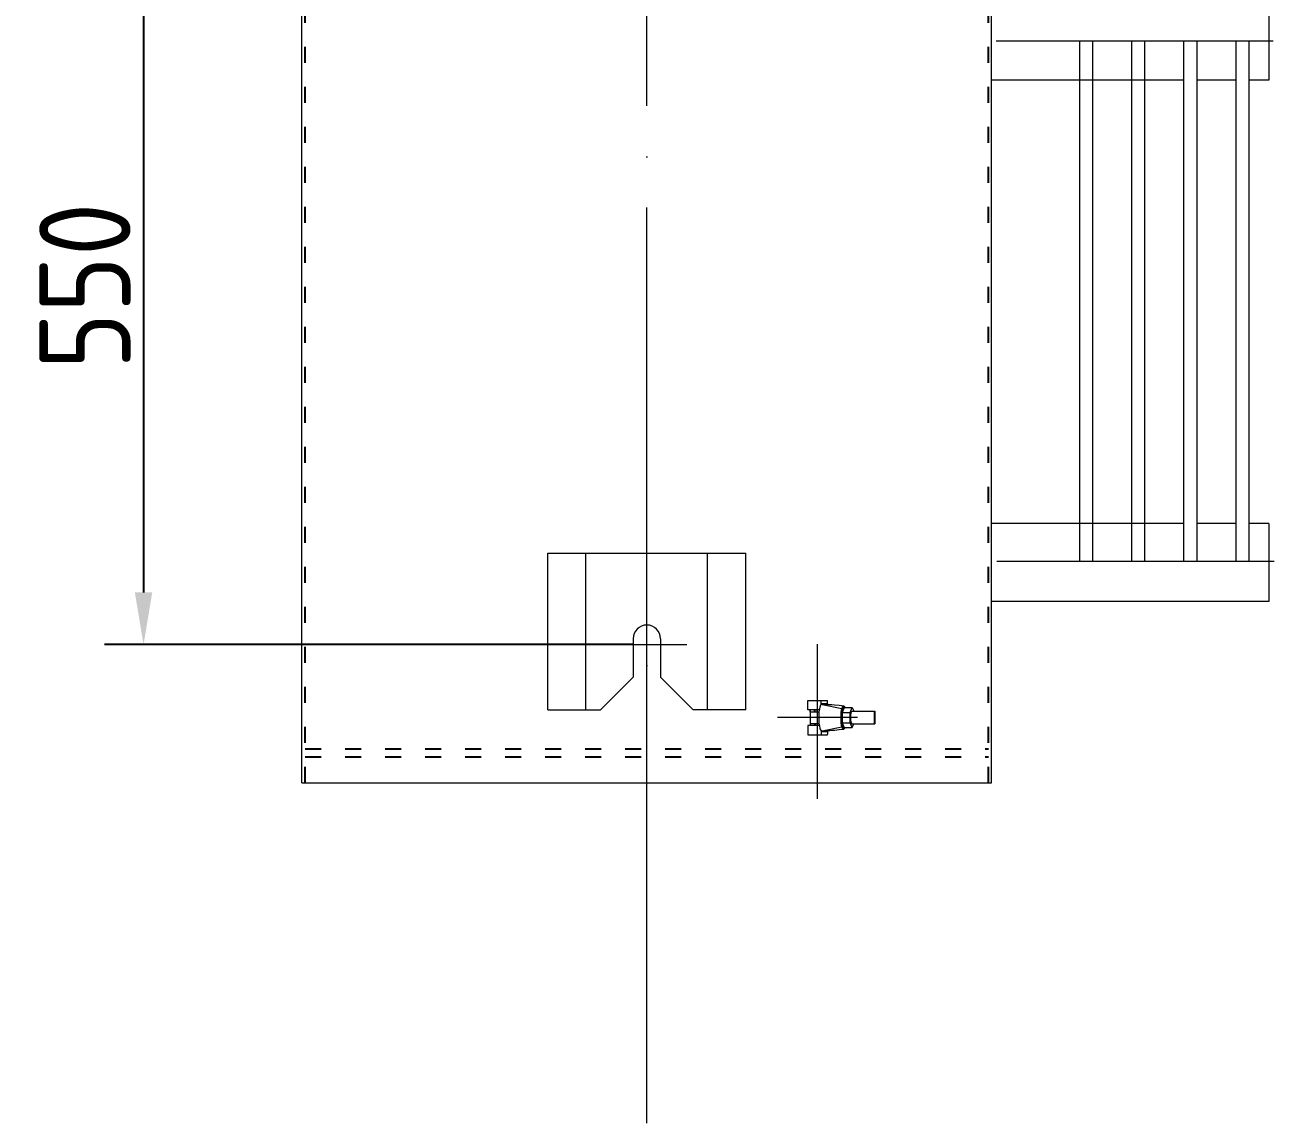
# Model space of a CAD drawing. Header units: millimetres. Extents: x 89051 to 218395, y -330386 to -125649.
# Drawn here: x 98969 to 99927, y -133735 to -132893 of the extents above; entities that cross this region are included whole.
import ezdxf

# ---------------------------------------------------------------- set-up
doc = ezdxf.new("R2010")
doc.units = ezdxf.units.MM
doc.header["$LTSCALE"] = 13
for name, pattern in [('1 实线', [0]), ('ACAD_ISO03W100', [1.18, 0.47, -0.71]), ('ACAD_ISO04W100', [30, 24, -3, 0, -3]), ('CENTER', [50.8, 31.75, -6.35, 6.35, -6.35])]:
    doc.linetypes.add(name, pattern=pattern)
doc.layers.get('0').update_dxf_attribs({"color": 1, "linetype": 'CENTER'})
for name, color, linetype in [('CORE', 5, 'Continuous'), ('PDF_Visible (ANSI)', 7, 'Continuous'), ('PDF_Visible Narrow (ANSI)', 7, 'Continuous'), ('粗实线', 4, 'Continuous')]:
    doc.layers.add(name, color=color, linetype=linetype)
doc.layers.add('标注、文本', color=3, linetype='Continuous', lineweight=25)
doc.styles.get("Standard").update_dxf_attribs({"font": 'gbenor.shx', "bigfont": 'gbcbig.shx'})
doc.dimstyles.new('1-15', dxfattribs={"dimscale": 20, "dimtxt": 3.5, "dimasz": 2, "dimexe": 1.5, "dimexo": 0.5, "dimgap": 0.5, "dimtad": 1, "dimtoh": 1, "dimdec": 1, "dimdsep": 46, "dimtxsty": 'Standard', "dimcen": 2.5, "dimclrd": 3, "dimclre": 3, "dimclrt": 3, "dimadec": 0, "dimazin": 2, "dimtfac": 1, "dimtdec": 1, "dimtmove": 0, "dimatfit": 2, "dimfxl": 1, "dimarcsym": 0})

# ---------------------------------------------------------------- blocks, each defined once
blk = doc.blocks.new('*D588')
at = {"layer": 'Defpoints', "color": 0, "transparency": 16777216}
for p in [(99445.89, -132817.98), (99059.9, -133367.98), (99445.89, -133367.98)]:
    blk.add_point(p, dxfattribs=at)
at = {"layer": '标注、文本', "color": 3, "lineweight": -2, "transparency": 16777216}
for p, q in [((99435.89, -132817.98), (99029.9, -132817.98)), ((99059.9, -132857.98), (99059.9, -133327.98)), ((99435.89, -133367.98), (99029.9, -133367.98))]:
    blk.add_line(p, q, dxfattribs=at)
at = {"layer": '标注、文本', "color": 3, "transparency": 16777216}
for points in [[(99053.24, -132857.98), (99066.57, -132857.98), (99059.9, -132817.98)], [(99053.24, -133327.98), (99066.57, -133327.98), (99059.9, -133367.98)]]:
    blk.add_solid(points, dxfattribs=at)
at = {"layer": '标注、文本', "color": 3, "transparency": 16777216, "insert": (99014.9, -133092.98), "char_height": 70, "attachment_point": 5, "rotation": 90}
blk.add_mtext('550', dxfattribs=at)

msp = doc.modelspace()

# ---------------------------------------------------------------- linework, layer by layer
at = {"color": 7, "linetype": '1 实线', "lineweight": 0}
for p, q in [((99181.39, -133473.99), (99181.39, -132744.85)), ((99710.39, -133473.99), (99710.39, -132744.85)), ((99922.89, -132875), (99922.89, -132935)), ((99777.89, -133304.19), (99777.89, -132905.2)), ((99787.89, -132905.2), (99777.89, -132905.2)), ((99787.89, -133304.19), (99787.89, -132905.2)), ((99817.89, -133304.19), (99817.89, -132905.2)), ((99827.89, -132905.2), (99817.89, -132905.2)), ((99827.89, -133304.19), (99827.89, -132905.2)), ((99857.89, -133304.19), (99857.89, -132905.2)), ((99867.89, -132905.2), (99857.89, -132905.2)), ((99867.89, -133304.19), (99867.89, -132905.2)), ((99897.89, -133304.19), (99897.89, -132905.2)), ((99907.89, -132905.2), (99897.89, -132905.2)), ((99907.89, -133304.19), (99907.89, -132905.2)), ((99857.89, -132935), (99710.39, -132935)), ((99897.89, -132935), (99867.89, -132935)), ((99922.89, -132935), (99907.89, -132935)), ((99857.89, -133275), (99710.39, -133275)), ((99897.89, -133275), (99867.89, -133275)), ((99922.89, -133275), (99907.89, -133275)), ((99922.89, -133275), (99922.89, -133335)), ((99369.89, -133297.98), (99521.9, -133297.98)), ((99369.89, -133417.98), (99369.89, -133297.98)), ((99399.22, -133417.98), (99399.22, -133297.98)), ((99492.57, -133417.98), (99492.57, -133297.98)), ((99521.9, -133417.98), (99521.9, -133297.98)), ((99787.89, -133304.19), (99777.89, -133304.19)), ((99827.89, -133304.19), (99817.89, -133304.19)), ((99867.89, -133304.19), (99857.89, -133304.19)), ((99907.89, -133304.19), (99897.89, -133304.19)), ((99922.89, -133335), (99710.39, -133335)), ((99435.39, -133363.48), (99435.39, -133392.98)), ((99456.39, -133363.48), (99456.39, -133392.98)), ((99410.39, -133417.98), (99435.39, -133392.98)), ((99481.39, -133417.98), (99456.39, -133392.98)), ((99369.89, -133417.98), (99410.39, -133417.98)), ((99369.89, -133417.98), (99410.39, -133417.98)), ((99521.9, -133417.98), (99481.39, -133417.98)), ((99521.9, -133417.98), (99481.39, -133417.98)), ((99181.39, -133473.99), (99710.39, -133473.99))]:
    msp.add_line(p, q, dxfattribs=at)
msp.add_arc((99445.89, -133363.48), 10.5, 0, 180, dxfattribs=at)
at = {"layer": 'CORE', "color": 0, "linetype": 'ByBlock'}
msp.add_line((99620.84, -133428.83), (99620.84, -133419.14), dxfattribs=at)
at = {"layer": 'PDF_Visible (ANSI)', "lineweight": 13}
for points in [[(99569.28, -133418.05), (99569.28, -133410.86), (99579.75, -133410.86)], [(99578.34, -133418.05), (99569.28, -133418.05)], [(99571.15, -133418.05), (99571.15, -133429.92)], [(99571.31, -133419.45), (99571.31, -133418.05)], [(99574.43, -133419.45), (99574.43, -133418.05)], [(99574.9, -133419.45), (99574.9, -133418.05)], [(99576.46, -133419.45), (99576.46, -133418.05)], [(99579.28, -133433.83), (99578.81, -133432.27), (99578.5, -133430.39), (99578.18, -133428.36), (99578.03, -133426.17), (99578.03, -133423.99), (99578.03, -133421.8), (99578.18, -133419.61), (99578.5, -133417.58), (99578.81, -133415.7), (99579.28, -133414.14)], [(99579.28, -133414.14), (99579.75, -133414.3)], [(99580.06, -133413.2), (99579.75, -133414.3), (99579.75, -133410.86), (99584.43, -133410.86)], [(99580.37, -133413.99), (99580.21, -133413.83), (99580.06, -133413.67), (99580.06, -133413.2)], [(99580.37, -133413.99), (99595.37, -133417.11), (99595.06, -133418.2), (99594.75, -133419.77), (99594.59, -133421.33), (99594.59, -133423.05), (99594.59, -133424.92), (99594.59, -133426.64), (99594.75, -133428.2), (99595.06, -133429.77), (99595.37, -133431.02)], [(99583.81, -133413.2), (99583.96, -133413.52), (99584.12, -133413.67), (99584.28, -133413.83), (99584.59, -133413.99)], [(99584.59, -133411.33), (99584.59, -133411.02), (99584.43, -133410.86)], [(99596.93, -133415.08), (99593.34, -133414.77), (99589.75, -133414.45), (99587.87, -133414.3), (99586.31, -133414.14), (99585.53, -133414.14), (99584.9, -133413.99), (99584.43, -133413.99), (99584.43, -133413.99)], [(99584.59, -133413.99), (99584.59, -133411.33)], [(99584.75, -133413.99), (99584.59, -133413.99)], [(99596.78, -133416.17), (99596.31, -133416.33), (99596, -133416.95), (99595.53, -133417.89), (99595.21, -133419.14), (99595.06, -133420.55), (99594.9, -133422.27), (99594.75, -133423.99), (99594.9, -133425.7), (99595.06, -133427.42), (99595.21, -133428.83), (99595.53, -133430.08), (99596, -133431.02), (99596.31, -133431.64), (99596.78, -133431.8), (99597.4, -133431.8)], [(99598.03, -133416.33), (99597.56, -133415.55), (99597.09, -133415.24), (99596.62, -133415.08), (99596.15, -133415.39), (99595.84, -133416.02), (99595.37, -133417.11)], [(99597.87, -133431.64), (99597.4, -133431.8), (99596.93, -133431.64), (99596.46, -133431.17), (99596.15, -133430.24), (99595.84, -133428.99), (99595.53, -133427.42), (99595.37, -133425.7), (99595.37, -133423.99), (99595.37, -133422.27), (99595.53, -133420.55), (99595.84, -133418.99), (99596.15, -133417.74), (99596.46, -133416.8), (99596.93, -133416.33), (99597.4, -133416.17), (99597.87, -133416.33)], [(99597.56, -133416.33), (99597.25, -133416.49), (99596.78, -133416.95), (99596.46, -133417.74), (99596.15, -133418.83), (99595.84, -133420.08), (99595.68, -133421.64), (99595.68, -133423.2), (99595.68, -133424.77), (99595.68, -133426.33), (99595.84, -133427.89), (99596.15, -133429.14), (99596.46, -133430.24), (99596.78, -133431.02), (99597.25, -133431.49), (99597.56, -133431.64)], [(99595.84, -133420.08), (99597.56, -133416.33), (99603.5, -133416.33), (99604.59, -133419.14)], [(99595.84, -133427.89), (99595.84, -133420.08), (99601.78, -133420.08), (99603.5, -133416.33)], [(99596.78, -133416.17), (99597.4, -133416.17)], [(99571.31, -133419.45), (99578.34, -133419.45)], [(99597.56, -133431.64), (99595.84, -133427.89), (99601.78, -133427.89), (99601.78, -133420.08)], [(99603.5, -133431.64), (99601.78, -133427.89)], [(99603.5, -133419.14), (99603.03, -133419.3), (99602.71, -133419.92), (99602.4, -133420.86), (99602.25, -133421.95), (99602.25, -133423.36), (99602.25, -133424.61), (99602.25, -133426.02), (99602.4, -133427.27), (99602.71, -133428.05), (99603.03, -133428.67), (99603.5, -133428.83), (99620.84, -133428.83)], [(99603.5, -133419.14), (99620.84, -133419.14)], [(99578.34, -133429.92), (99569.28, -133429.92), (99569.28, -133437.11)], [(99569.28, -133437.11), (99579.75, -133437.11)], [(99571.31, -133428.52), (99571.31, -133429.92)], [(99571.31, -133428.52), (99578.34, -133428.52)], [(99574.43, -133428.52), (99574.43, -133429.92)], [(99574.9, -133428.52), (99574.9, -133429.92)], [(99576.46, -133428.52), (99576.46, -133429.92)], [(99579.75, -133433.67), (99579.28, -133433.83)], [(99580.06, -133434.77), (99579.75, -133433.67)], [(99579.75, -133433.67), (99579.75, -133437.11), (99584.43, -133437.11)], [(99580.06, -133434.77), (99580.06, -133434.61), (99580.06, -133434.3), (99580.21, -133434.14), (99580.37, -133433.99)], [(99580.37, -133433.99), (99595.37, -133431.02)], [(99584.59, -133433.99), (99584.28, -133434.14), (99584.12, -133434.3), (99583.81, -133434.77)], [(99584.43, -133433.99), (99584.9, -133433.99), (99585.53, -133433.83), (99586.31, -133433.83), (99587.87, -133433.67), (99589.75, -133433.52), (99593.34, -133433.2), (99596.93, -133432.89)], [(99584.43, -133437.11), (99584.59, -133436.95), (99584.59, -133436.64)], [(99584.59, -133433.99), (99584.59, -133436.64)], [(99584.59, -133433.99), (99584.75, -133433.99)], [(99595.37, -133431.02), (99595.84, -133431.95), (99596.15, -133432.58), (99596.62, -133432.89), (99597.09, -133432.89), (99597.56, -133432.42), (99598.03, -133431.64)], [(99597.56, -133431.64), (99603.5, -133431.64), (99604.59, -133428.83)]]:
    msp.add_lwpolyline(points, dxfattribs=at)
at = {"layer": 'PDF_Visible Narrow (ANSI)', "lineweight": 13}
for points in [[(99580.06, -133413.2), (99581.93, -133413.05), (99583.81, -133413.2)], [(99584.59, -133413.99), (99582.56, -133413.83), (99580.37, -133413.99)], [(99583.81, -133434.77), (99581.93, -133434.92), (99580.06, -133434.77)], [(99580.37, -133433.99), (99582.56, -133434.14), (99584.59, -133433.99)]]:
    msp.add_lwpolyline(points, dxfattribs=at)
at = {"layer": '标注、文本', "color": 1, "linetype": 'ACAD_ISO04W100', "lineweight": 15}
for p, q in [((99445.89, -133734.89), (99445.89, -132753.2)), ((99926.34, -132905.2), (99713.84, -132905.2)), ((99445.89, -133446.76), (99445.89, -133283.2)), ((99926.95, -133304.19), (99714.45, -133304.19)), ((99415.17, -133367.98), (99476.62, -133367.98)), ((99576.89, -133486.38), (99576.89, -133367.6)), ((99576.89, -133437.11), (99576.89, -133406.4)), ((99607.62, -133423.99), (99546.17, -133423.99))]:
    msp.add_line(p, q, dxfattribs=at)
at = {"layer": '粗实线', "color": 2, "linetype": 'ACAD_ISO03W100', "ltscale": 2}
for p, q in [((99183.89, -133473.99), (99183.89, -132744.85)), ((99707.89, -133473.99), (99707.89, -132744.85)), ((99183.89, -133447.99), (99707.89, -133447.99)), ((99183.89, -133453.99), (99707.89, -133453.99))]:
    msp.add_line(p, q, dxfattribs=at)

# ---------------------------------------------------------------- dimensions: what is measured, and where the dimension line sits
at = {"layer": '标注、文本'}
dim = msp.add_linear_dim(base=(99059.9, -133367.98), p1=(99445.89, -132817.98), p2=(99445.89, -133367.98), angle=90, dimstyle='1-15', dxfattribs=at)
dim.commit()
dim.dimension.update_dxf_attribs({"geometry": '*D588', "text_midpoint": (99014.9, -133092.98)})

doc.saveas('drawing.dxf')
